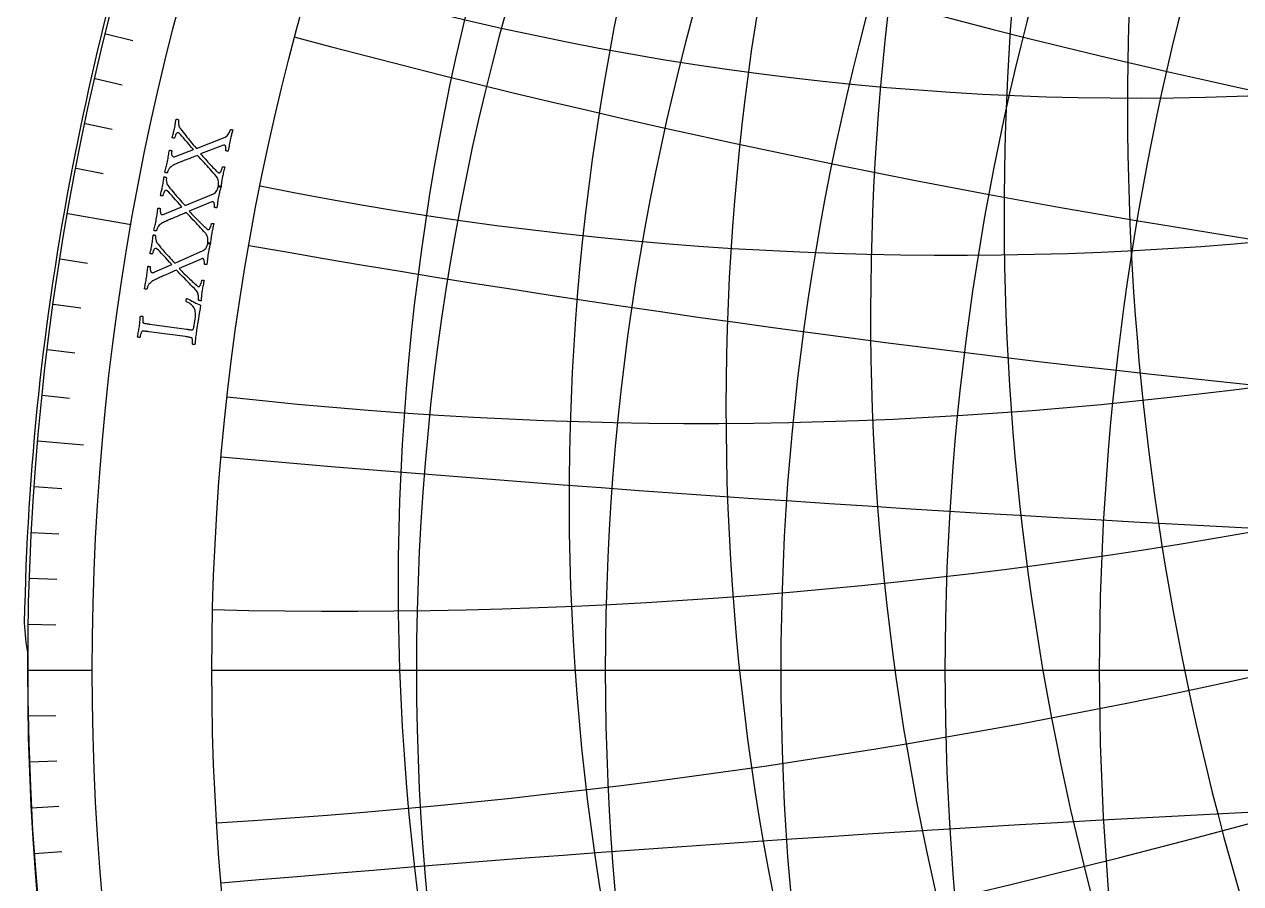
# Model space of a CAD drawing. Header units: millimetres. Extents: x -93 to 93, y -93 to 104.
# Drawn here: x -92.62 to -49.83, y -7.51 to 22.71 of the extents above; entities that cross this region are included whole.
import ezdxf

# ---------------------------------------------------------------- set-up
doc = ezdxf.new("R2010")
doc.units = ezdxf.units.MM
for name, color, linetype in [('CUT_OUTER', 1, 'Continuous'), ('ENGRAVE', 7, 'Continuous'), ('ENGRAVE_FINE', 8, 'Continuous'), ('TEXT', 5, 'Continuous')]:
    doc.layers.add(name, color=color, linetype=linetype)

msp = doc.modelspace()

# ---------------------------------------------------------------- linework, layer by layer
at = {"layer": 'CUT_OUTER'}
for centre, radius, start, end in [((12.4589, -2.3635), 105.3169, 160.816806, 169.042724), ((0.3737, -0.0457), 93.0114, 169.029451, 178.945339), ((-85.9613, 1.8405), 6.6629, 181.49843, 191.15543), ((-0.0002, -0.0002), 92.4998, 179.658282, 0.243527)]:
    msp.add_arc(centre, radius, start, end, dxfattribs=at)
at = {"layer": 'ENGRAVE'}
for points in [[(-91.0947, 16.0625), (-88.8629, 15.6689)], [(-92.148, 8.0619), (-90.5354, 7.9208)], [(-92.5, 0), (-90.2338, 0)], [(-86.025, 0), (86.025, 0)], [(-86.025, 0), (86.025, 0)]]:
    msp.add_lwpolyline(points, dxfattribs=at)
for radius in [92.5, 90.2338, 86.025, 86.025]:
    msp.add_circle((0, 0), radius, dxfattribs=at)
for centre, radius, start, end in [((15.1685, 0), 87.3521, 100, 260), ((31.3105, 0), 91.5459, 110, 250), ((0, 251.5203), 236.3517, 250, 290), ((0, 495.3982), 487.872, 260, 280)]:
    msp.add_arc(centre, radius, start, end, dxfattribs=at)
at = {"layer": 'ENGRAVE_FINE'}
for points in [[(-89.7524, 22.3778), (-88.81, 22.1428)], [(-90.1292, 20.808), (-89.1829, 20.5895)], [(-90.4787, 19.2318), (-89.5286, 19.0299)], [(-90.8005, 17.6498), (-89.8471, 17.4645)], [(-91.3612, 14.4702), (-90.4019, 14.3183)], [(-91.5998, 12.8735), (-90.638, 12.7383)], [(-91.8105, 11.2729), (-90.8465, 11.1545)], [(-91.9933, 9.6689), (-91.0273, 9.5674)], [(-92.2747, 6.4525), (-91.3058, 6.3847)], [(-92.3732, 4.8411), (-91.4033, 4.7902)], [(-92.4437, 3.2282), (-91.473, 3.1943)], [(-92.4859, 1.6143), (-91.5148, 1.5974)], [(-92.4859, -1.6143), (-91.5148, -1.5974)], [(-92.4437, -3.2282), (-91.473, -3.1943)], [(-92.3732, -4.8411), (-91.4033, -4.7902)], [(-92.2747, -6.4525), (-91.3058, -6.3847)]]:
    msp.add_lwpolyline(points, dxfattribs=at)
for centre, radius, start, end in [((7.5262, 0), 86.3536, 95, 265), ((23.0503, 0), 89.0596, 105, 255), ((40.1141, 0), 94.9181, 115, 245), ((6.8976, 3.0111), 86.3536, 118.583333, 288.583334), ((13.9016, 6.0687), 87.3521, 123.583333, 283.583333), ((21.1251, 9.222), 89.0596, 128.583333, 278.583333), ((28.6955, 12.5268), 91.5459, 133.583333, 273.583333), ((36.7638, 16.049), 94.9181, 138.583333, 268.583333), ((45.5184, 19.8707), 99.3331, 143.583333, 263.583333), ((-53.5435, 122.6535), 102.5206, 253.583333, 333.583333), ((-60.0044, 137.4536), 122.8564, 258.583333, 328.583333), ((-68.8342, 157.6802), 148.9997, 263.583333, 323.583333), ((-81.4378, 186.5516), 184.4812, 268.583333, 318.583333), ((-100.6288, 230.5131), 236.3517, 273.583333, 313.583333), ((-132.9774, 304.6148), 321.0497, 278.583333, 308.583333), ((-198.2001, 454.0221), 487.872, 283.583333, 303.583333), ((-394.8919, 904.5889), 983.2702, 288.5833333, 298.5833333), ((0, 203.5525), 184.4812, 245, 295), ((394.8919, -904.5889), 983.2702, 108.5833333, 118.5833333), ((0, 332.3751), 321.0497, 255, 285), ((198.2001, -454.0221), 487.872, 103.583333, 123.583333), ((132.9774, -304.6148), 321.0497, 98.583333, 128.583333), ((0, 987.0262), 983.2702, 265, 275), ((100.6288, -230.5131), 236.3517, 93.583333, 133.583333), ((81.4378, -186.5516), 184.4812, 88.583333, 138.583333), ((0, -987.0262), 983.2702, 85, 95)]:
    msp.add_arc(centre, radius, start, end, dxfattribs=at)
at = {"layer": 'TEXT'}
for points in [[(-87.5876, 17.8912), (-87.5766, 17.9462), (-87.5667, 17.999), (-87.5578, 18.0496), (-87.5499, 18.098), (-87.5424, 18.145), (-87.5349, 18.1916), (-87.5272, 18.2378), (-87.5193, 18.2835), (-87.5111, 18.2846), (-87.4999, 18.2843), (-87.4859, 18.2826), (-87.4689, 18.2795), (-87.453, 18.2753), (-87.442, 18.2706), (-87.4359, 18.2653), (-87.4347, 18.2593), (-87.4368, 18.247), (-87.4385, 18.2317), (-87.4398, 18.2135), (-87.4407, 18.1923), (-87.4406, 18.17), (-87.4387, 18.1481), (-87.4352, 18.1266), (-87.4299, 18.1056), (-87.4221, 18.087), (-87.4108, 18.0725), (-87.396, 18.0621), (-87.3778, 18.0559), (-87.3591, 18.0545), (-87.3368, 18.0572), (-87.3108, 18.064), (-87.2811, 18.0748), (-86.6743, 18.3133), (-86.7491, 18.3993), (-86.8216, 18.4833), (-86.8916, 18.5654), (-86.9591, 18.6454), (-87.022, 18.7193), (-87.0778, 18.7828), (-87.1266, 18.836), (-87.1685, 18.8787), (-87.1752, 18.8845), (-87.1822, 18.8894), (-87.1894, 18.8933), (-87.1967, 18.8962), (-87.2035, 18.8984), (-87.2087, 18.9), (-87.2125, 18.9012), (-87.2148, 18.9018), (-87.2264, 18.9018), (-87.2398, 18.8974), (-87.2549, 18.8885), (-87.2718, 18.8751), (-87.2891, 18.8534), (-87.3054, 18.8197), (-87.3207, 18.774), (-87.3349, 18.7162), (-87.3393, 18.7128), (-87.3476, 18.7112), (-87.3596, 18.7114), (-87.3755, 18.7135), (-87.3919, 18.7167), (-87.4057, 18.7204), (-87.4167, 18.7245), (-87.4251, 18.729), (-87.4127, 18.7723), (-87.401, 18.813), (-87.3901, 18.8513), (-87.3798, 18.887), (-87.3701, 18.9225), (-87.3605, 18.9598), (-87.3511, 18.999), (-87.3418, 19.04), (-87.3298, 19.0969), (-87.3195, 19.1492), (-87.311, 19.1971), (-87.3043, 19.2404), (-87.2986, 19.2797), (-87.2934, 19.3155), (-87.2884, 19.3476), (-87.2839, 19.3762), (-87.276, 19.3774), (-87.266, 19.3775), (-87.2538, 19.3765), (-87.2394, 19.3744), (-87.2251, 19.3709), (-87.2132, 19.3658), (-87.2037, 19.3589), (-87.1966, 19.3503), (-87.198, 19.3417), (-87.1994, 19.3285), (-87.2009, 19.3106), (-87.2024, 19.288), (-87.2028, 19.2622), (-87.2013, 19.2348), (-87.1977, 19.2057), (-87.192, 19.175), (-87.1835, 19.1437), (-87.1715, 19.1131), (-87.1559, 19.0832), (-87.1368, 19.0539), (-87.0823, 18.9838), (-87.0316, 18.9184), (-86.9847, 18.8579), (-86.9414, 18.802), (-86.8999, 18.7488), (-86.8577, 18.6961), (-86.8151, 18.6439), (-86.7719, 18.5923), (-86.7263, 18.5387), (-86.6764, 18.4807), (-86.6222, 18.4181), (-86.5638, 18.3511), (-85.5549, 18.7495), (-85.5197, 18.7671), (-85.4879, 18.7915), (-85.4594, 18.8225), (-85.4343, 18.8602), (-85.4127, 18.9007), (-85.3949, 18.9401), (-85.381, 18.9783), (-85.371, 19.0153), (-85.3627, 19.0176), (-85.352, 19.0179), (-85.3389, 19.0163), (-85.3234, 19.0127), (-85.3085, 19.0085), (-85.2971, 19.0048), (-85.2892, 19.0018), (-85.2847, 18.9993), (-85.2971, 18.9574), (-85.3087, 18.9185), (-85.3193, 18.8827), (-85.3291, 18.8498), (-85.3385, 18.8166), (-85.3481, 18.7798), (-85.3579, 18.7396), (-85.3678, 18.6957), (-85.3807, 18.6353), (-85.3921, 18.5788), (-85.4021, 18.5261), (-85.4105, 18.4773), (-85.4186, 18.4284), (-85.4273, 18.3754), (-85.4366, 18.3185), (-85.4466, 18.2574), (-85.4554, 18.2537), (-85.4669, 18.2522), (-85.4812, 18.2529), (-85.4982, 18.2557), (-85.5141, 18.2599), (-85.5251, 18.2647), (-85.5312, 18.2699), (-85.5324, 18.2758), (-85.5307, 18.2865), (-85.5295, 18.3002), (-85.5289, 18.3171), (-85.5288, 18.3371), (-85.5298, 18.3585), (-85.5321, 18.3797), (-85.536, 18.4005), (-85.5413, 18.4211), (-85.5482, 18.4393), (-85.5572, 18.4532), (-85.568, 18.4627), (-85.5808, 18.4679), (-85.5843, 18.4683), (-85.5884, 18.4683), (-85.5932, 18.4678), (-85.5987, 18.4669), (-85.6043, 18.4656), (-85.6093, 18.464), (-85.6138, 18.4621), (-85.6178, 18.4599), (-86.4198, 18.1534), (-86.3813, 18.1093), (-86.3406, 18.0634), (-86.2977, 18.0156), (-86.2525, 17.966), (-86.2065, 17.9158), (-86.1608, 17.8664), (-86.1156, 17.8178), (-86.0708, 17.7699), (-86.0275, 17.724), (-85.9867, 17.6815), (-85.9484, 17.6423), (-85.9125, 17.6064), (-85.8806, 17.575), (-85.8539, 17.549), (-85.8325, 17.5285), (-85.8164, 17.5135), (-85.8133, 17.5111), (-85.8095, 17.5081), (-85.805, 17.5046), (-85.7999, 17.5006), (-85.7941, 17.4966), (-85.7878, 17.4933), (-85.7809, 17.4907), (-85.7735, 17.4888), (-85.7593, 17.4893), (-85.7444, 17.4964), (-85.7287, 17.5101), (-85.7122, 17.5304), (-85.6959, 17.5588), (-85.6806, 17.597), (-85.6662, 17.645), (-85.6528, 17.7026), (-85.6445, 17.7052), (-85.6337, 17.7062), (-85.6204, 17.7058), (-85.6046, 17.7038), (-85.5894, 17.701), (-85.5778, 17.6979), (-85.5699, 17.6945), (-85.5657, 17.691), (-85.5772, 17.6503), (-85.5885, 17.6091), (-85.5998, 17.5675), (-85.6109, 17.5255), (-85.6216, 17.4834), (-85.6316, 17.4416), (-85.641, 17.4), (-85.6497, 17.3587), (-85.6607, 17.3028), (-85.6702, 17.251), (-85.6783, 17.2032), (-85.685, 17.1595), (-85.6909, 17.1174), (-85.6968, 17.0746), (-85.7026, 17.0309), (-85.7083, 16.9864), (-85.7175, 16.9858), (-85.7286, 16.9869), (-85.7415, 16.9897), (-85.7562, 16.9943), (-85.7703, 16.9994), (-85.7812, 17.0036), (-85.7888, 17.007), (-85.7931, 17.0096), (-85.792, 17.019), (-85.7909, 17.0349), (-85.7899, 17.0575), (-85.789, 17.0866), (-85.7892, 17.1198), (-85.7914, 17.1546), (-85.7957, 17.191), (-85.8021, 17.229), (-85.8113, 17.2661), (-85.8242, 17.2998), (-85.8407, 17.3301), (-85.861, 17.357), (-85.922, 17.4269), (-85.9804, 17.4935), (-86.0362, 17.5569), (-86.0894, 17.6171), (-86.1415, 17.6756), (-86.1938, 17.734), (-86.2462, 17.7924), (-86.2989, 17.8506), (-86.3527, 17.9101), (-86.4084, 17.9724), (-86.4662, 18.0373), (-86.526, 18.1049), (-86.559, 18.0929), (-86.5958, 18.0789), (-86.6364, 18.0631), (-86.6808, 18.0455), (-86.7276, 18.0269), (-86.7754, 18.008), (-86.8243, 17.9889), (-86.8742, 17.9696), (-86.9237, 17.9504), (-86.9716, 17.9316), (-87.0177, 17.9133), (-87.0622, 17.8953), (-87.1039, 17.8784), (-87.1416, 17.8631), (-87.1754, 17.8494), (-87.2052, 17.8374), (-87.2296, 17.8275), (-87.2471, 17.8204), (-87.2575, 17.8162), (-87.261, 17.8148), (-87.3038, 17.7979), (-87.3423, 17.7807), (-87.3764, 17.7633), (-87.4062, 17.7455), (-87.4335, 17.7264), (-87.46, 17.705), (-87.4858, 17.6811), (-87.5109, 17.6548), (-87.5265, 17.6362), (-87.5407, 17.6158), (-87.5534, 17.5938), (-87.5647, 17.57), (-87.5743, 17.5466), (-87.5819, 17.526), (-87.5876, 17.508), (-87.5914, 17.4926), (-87.5948, 17.4876), (-87.6025, 17.4851), (-87.6144, 17.485), (-87.6307, 17.4875), (-87.6475, 17.4916), (-87.6608, 17.4967), (-87.6708, 17.5028), (-87.6774, 17.5098), (-87.6649, 17.5636), (-87.6531, 17.6133), (-87.6418, 17.6588), (-87.6312, 17.7002), (-87.6207, 17.7417), (-87.6099, 17.7873), (-87.5989, 17.8371), (-87.5876, 17.8912)], [(-87.9794, 15.8526), (-87.9697, 15.9079), (-87.961, 15.9609), (-87.9533, 16.0117), (-87.9465, 16.0602), (-87.9402, 16.1074), (-87.9337, 16.1542), (-87.927, 16.2005), (-87.9203, 16.2464), (-87.912, 16.2477), (-87.9009, 16.2477), (-87.8868, 16.2463), (-87.8698, 16.2436), (-87.8538, 16.2398), (-87.8427, 16.2353), (-87.8364, 16.2301), (-87.8351, 16.2242), (-87.8369, 16.2118), (-87.8383, 16.1965), (-87.8391, 16.1783), (-87.8396, 16.1571), (-87.8389, 16.1347), (-87.8365, 16.1129), (-87.8325, 16.0915), (-87.8267, 16.0707), (-87.8185, 16.0522), (-87.8068, 16.0379), (-87.7919, 16.0279), (-87.7735, 16.0222), (-87.7548, 16.0212), (-87.7325, 16.0244), (-87.7067, 16.0318), (-87.6773, 16.0433), (-87.0761, 16.2958), (-87.153, 16.38), (-87.2273, 16.4624), (-87.2992, 16.5428), (-87.3686, 16.6212), (-87.4332, 16.6936), (-87.4905, 16.7558), (-87.5405, 16.8078), (-87.5833, 16.8496), (-87.5902, 16.8553), (-87.5973, 16.86), (-87.6045, 16.8637), (-87.612, 16.8664), (-87.6188, 16.8685), (-87.6241, 16.87), (-87.6279, 16.871), (-87.6302, 16.8716), (-87.6418, 16.8714), (-87.655, 16.8666), (-87.67, 16.8574), (-87.6866, 16.8436), (-87.7034, 16.8215), (-87.7189, 16.7874), (-87.7331, 16.7413), (-87.7459, 16.6833), (-87.7503, 16.6798), (-87.7585, 16.678), (-87.7706, 16.6779), (-87.7865, 16.6796), (-87.803, 16.6825), (-87.8168, 16.6858), (-87.8279, 16.6896), (-87.8364, 16.694), (-87.825, 16.7375), (-87.8143, 16.7785), (-87.8042, 16.817), (-87.7948, 16.853), (-87.7859, 16.8887), (-87.7772, 16.9262), (-87.7687, 16.9656), (-87.7604, 17.0069), (-87.7497, 17.064), (-87.7406, 17.1166), (-87.7333, 17.1646), (-87.7275, 17.2081), (-87.7228, 17.2475), (-87.7183, 17.2833), (-87.7142, 17.3156), (-87.7103, 17.3442), (-87.7024, 17.3456), (-87.6924, 17.346), (-87.6801, 17.3453), (-87.6657, 17.3435), (-87.6514, 17.3404), (-87.6394, 17.3355), (-87.6297, 17.3288), (-87.6224, 17.3204), (-87.6236, 17.3118), (-87.6247, 17.2985), (-87.6258, 17.2806), (-87.6267, 17.258), (-87.6266, 17.2322), (-87.6244, 17.2049), (-87.6201, 17.1759), (-87.6137, 17.1452), (-87.6045, 17.1142), (-87.5918, 17.0839), (-87.5755, 17.0543), (-87.5557, 17.0255), (-87.4996, 16.9566), (-87.4474, 16.8925), (-87.3991, 16.833), (-87.3546, 16.7782), (-87.3118, 16.7259), (-87.2684, 16.6742), (-87.2246, 16.6231), (-87.1802, 16.5725), (-87.1333, 16.52), (-87.0821, 16.4631), (-87.0265, 16.4018), (-86.9666, 16.3362), (-85.9672, 16.7579), (-85.9324, 16.7763), (-85.9012, 16.8014), (-85.8734, 16.8331), (-85.8492, 16.8714), (-85.8285, 16.9124), (-85.8117, 16.9521), (-85.7987, 16.9906), (-85.7895, 17.0279), (-85.7812, 17.0303), (-85.7705, 17.0309), (-85.7574, 17.0296), (-85.7419, 17.0264), (-85.7269, 17.0225), (-85.7154, 17.0192), (-85.7074, 17.0163), (-85.7029, 17.0139), (-85.7143, 16.9717), (-85.7249, 16.9326), (-85.7348, 16.8965), (-85.7438, 16.8634), (-85.7524, 16.83), (-85.7612, 16.793), (-85.77, 16.7525), (-85.7789, 16.7085), (-85.7904, 16.6478), (-85.8005, 16.591), (-85.8092, 16.5381), (-85.8165, 16.4891), (-85.8235, 16.44), (-85.8309, 16.3869), (-85.8389, 16.3297), (-85.8475, 16.2685), (-85.8562, 16.2646), (-85.8677, 16.2628), (-85.882, 16.2631), (-85.899, 16.2656), (-85.9151, 16.2694), (-85.9262, 16.2739), (-85.9324, 16.279), (-85.9337, 16.2848), (-85.9322, 16.2955), (-85.9314, 16.3093), (-85.9312, 16.3262), (-85.9316, 16.3462), (-85.933, 16.3676), (-85.9358, 16.3887), (-85.9402, 16.4094), (-85.9459, 16.4299), (-85.9533, 16.4479), (-85.9626, 16.4616), (-85.9737, 16.4709), (-85.9866, 16.4757), (-85.99, 16.4761), (-85.9941, 16.476), (-85.9989, 16.4754), (-86.0044, 16.4744), (-86.0099, 16.473), (-86.015, 16.4712), (-86.0194, 16.4692), (-86.0234, 16.4669), (-86.818, 16.1419), (-86.7785, 16.0987), (-86.7368, 16.0537), (-86.6928, 16.0069), (-86.6465, 15.9584), (-86.5992, 15.9093), (-86.5525, 15.861), (-86.5061, 15.8134), (-86.4602, 15.7665), (-86.4159, 15.7217), (-86.3741, 15.6801), (-86.3348, 15.6418), (-86.2982, 15.6068), (-86.2655, 15.5761), (-86.2383, 15.5508), (-86.2164, 15.5308), (-86.1999, 15.5161), (-86.1968, 15.5138), (-86.1929, 15.5109), (-86.1884, 15.5075), (-86.1831, 15.5036), (-86.1772, 15.4998), (-86.1708, 15.4966), (-86.1639, 15.4942), (-86.1564, 15.4925), (-86.1423, 15.4933), (-86.1275, 15.5007), (-86.1121, 15.5148), (-86.0962, 15.5354), (-86.0805, 15.5643), (-86.0661, 15.6028), (-86.0528, 15.6511), (-86.0408, 15.709), (-86.0325, 15.7118), (-86.0217, 15.7131), (-86.0084, 15.7129), (-85.9926, 15.7113), (-85.9773, 15.7088), (-85.9657, 15.706), (-85.9577, 15.7029), (-85.9534, 15.6994), (-85.9639, 15.6584), (-85.9743, 15.617), (-85.9846, 15.5752), (-85.9947, 15.533), (-86.0045, 15.4906), (-86.0135, 15.4486), (-86.0219, 15.4068), (-86.0296, 15.3653), (-86.0393, 15.3091), (-86.0477, 15.2571), (-86.0547, 15.2091), (-86.0603, 15.1653), (-86.0653, 15.1231), (-86.0701, 15.0801), (-86.0749, 15.0363), (-86.0796, 14.9917), (-86.0888, 14.9909), (-86.0999, 14.9917), (-86.1129, 14.9943), (-86.1277, 14.9985), (-86.1419, 15.0033), (-86.1528, 15.0072), (-86.1605, 15.0105), (-86.165, 15.0129), (-86.164, 15.0223), (-86.1633, 15.0383), (-86.1629, 15.0609), (-86.1626, 15.09), (-86.1636, 15.1232), (-86.1666, 15.1579), (-86.1718, 15.1942), (-86.179, 15.2321), (-86.1891, 15.269), (-86.2027, 15.3024), (-86.22, 15.3323), (-86.2409, 15.3587), (-86.3034, 15.4271), (-86.3634, 15.4924), (-86.4206, 15.5545), (-86.4753, 15.6134), (-86.5287, 15.6707), (-86.5823, 15.7279), (-86.6361, 15.785), (-86.6901, 15.842), (-86.7452, 15.9002), (-86.8024, 15.9611), (-86.8617, 16.0247), (-86.9231, 16.091), (-86.9558, 16.0781), (-86.9923, 16.0633), (-87.0325, 16.0466), (-87.0765, 16.028), (-87.1228, 16.0082), (-87.1702, 15.9882), (-87.2186, 15.968), (-87.268, 15.9476), (-87.3171, 15.9272), (-87.3645, 15.9073), (-87.4102, 15.8879), (-87.4543, 15.869), (-87.4955, 15.8511), (-87.5329, 15.8349), (-87.5663, 15.8205), (-87.5959, 15.8077), (-87.6201, 15.7972), (-87.6373, 15.7898), (-87.6477, 15.7853), (-87.6511, 15.7838), (-87.6936, 15.7659), (-87.7316, 15.7479), (-87.7653, 15.7296), (-87.7947, 15.7112), (-87.8215, 15.6915), (-87.8475, 15.6694), (-87.8727, 15.6449), (-87.8972, 15.6181), (-87.9124, 15.5991), (-87.9261, 15.5784), (-87.9383, 15.5561), (-87.9491, 15.532), (-87.9581, 15.5085), (-87.9652, 15.4876), (-87.9705, 15.4695), (-87.9739, 15.454), (-87.9772, 15.449), (-87.9848, 15.4463), (-87.9968, 15.4459), (-88.0132, 15.448), (-88.03, 15.4518), (-88.0435, 15.4565), (-88.0536, 15.4624), (-88.0603, 15.4692), (-88.0491, 15.5233), (-88.0384, 15.5733), (-88.0282, 15.6191), (-88.0185, 15.6607), (-88.009, 15.7023), (-87.9993, 15.7482), (-87.9894, 15.7983), (-87.9794, 15.8526)], [(-88.3238, 13.8055), (-88.3154, 13.861), (-88.3079, 13.9142), (-88.3013, 13.9651), (-88.2957, 14.0138), (-88.2905, 14.0611), (-88.2851, 14.108), (-88.2795, 14.1545), (-88.2738, 14.2006), (-88.2656, 14.2021), (-88.2545, 14.2023), (-88.2404, 14.2012), (-88.2233, 14.1989), (-88.2072, 14.1955), (-88.1959, 14.1913), (-88.1896, 14.1862), (-88.1882, 14.1803), (-88.1897, 14.1679), (-88.1907, 14.1525), (-88.1911, 14.1343), (-88.191, 14.1131), (-88.1898, 14.0908), (-88.187, 14.069), (-88.1824, 14.0478), (-88.1762, 14.027), (-88.1675, 14.0088), (-88.1556, 13.9948), (-88.1403, 13.9851), (-88.1219, 13.9798), (-88.1031, 13.9792), (-88.0809, 13.9829), (-88.0553, 13.9909), (-88.0261, 14.0032), (-87.431, 14.2695), (-87.5098, 14.352), (-87.5861, 14.4326), (-87.6598, 14.5113), (-87.731, 14.5881), (-87.7972, 14.6589), (-87.8559, 14.7198), (-87.9072, 14.7706), (-87.951, 14.8114), (-87.958, 14.8169), (-87.9651, 14.8214), (-87.9725, 14.825), (-87.98, 14.8276), (-87.9868, 14.8294), (-87.9922, 14.8308), (-87.996, 14.8318), (-87.9983, 14.8323), (-88.0099, 14.8318), (-88.023, 14.8268), (-88.0378, 14.8172), (-88.054, 14.803), (-88.0703, 14.7805), (-88.085, 14.7461), (-88.0981, 14.6997), (-88.1096, 14.6413), (-88.1139, 14.6377), (-88.1221, 14.6358), (-88.1341, 14.6354), (-88.1501, 14.6368), (-88.1667, 14.6392), (-88.1806, 14.6422), (-88.1918, 14.6458), (-88.2003, 14.65), (-88.19, 14.6937), (-88.1802, 14.735), (-88.171, 14.7737), (-88.1625, 14.8099), (-88.1544, 14.8458), (-88.1465, 14.8835), (-88.1389, 14.9231), (-88.1316, 14.9645), (-88.1222, 15.0219), (-88.1144, 15.0746), (-88.1082, 15.1228), (-88.1034, 15.1664), (-88.0996, 15.206), (-88.096, 15.2419), (-88.0926, 15.2742), (-88.0894, 15.303), (-88.0815, 15.3045), (-88.0715, 15.3051), (-88.0593, 15.3047), (-88.0448, 15.3033), (-88.0304, 15.3005), (-88.0183, 15.2958), (-88.0084, 15.2894), (-88.0009, 15.2811), (-88.0019, 15.2725), (-88.0027, 15.2593), (-88.0034, 15.2413), (-88.0038, 15.2187), (-88.0031, 15.1929), (-88.0003, 15.1656), (-87.9953, 15.1367), (-87.9882, 15.1063), (-87.9783, 15.0754), (-87.9649, 15.0454), (-87.9479, 15.0162), (-87.9274, 14.9878), (-87.8698, 14.9204), (-87.8161, 14.8575), (-87.7664, 14.7991), (-87.7206, 14.7453), (-87.6766, 14.6941), (-87.6321, 14.6434), (-87.587, 14.5933), (-87.5415, 14.5437), (-87.4934, 14.4923), (-87.4409, 14.4366), (-87.3839, 14.3767), (-87.3224, 14.3125), (-86.3331, 14.7572), (-86.2988, 14.7765), (-86.2682, 14.8023), (-86.2412, 14.8346), (-86.2178, 14.8734), (-86.1981, 14.9149), (-86.1822, 14.955), (-86.1701, 14.9938), (-86.1618, 15.0313), (-86.1536, 15.0339), (-86.1429, 15.0347), (-86.1297, 15.0337), (-86.1141, 15.0309), (-86.099, 15.0274), (-86.0875, 15.0243), (-86.0794, 15.0216), (-86.0748, 15.0193), (-86.0853, 14.9769), (-86.095, 14.9375), (-86.104, 14.9012), (-86.1122, 14.8679), (-86.1201, 14.8343), (-86.128, 14.7972), (-86.1359, 14.7565), (-86.1437, 14.7122), (-86.1538, 14.6513), (-86.1626, 14.5943), (-86.1701, 14.5412), (-86.1763, 14.492), (-86.1821, 14.4428), (-86.1883, 14.3895), (-86.195, 14.3322), (-86.2021, 14.2707), (-86.2107, 14.2666), (-86.2221, 14.2646), (-86.2364, 14.2646), (-86.2536, 14.2666), (-86.2697, 14.2701), (-86.2809, 14.2743), (-86.2872, 14.2793), (-86.2886, 14.2851), (-86.2874, 14.2958), (-86.2869, 14.3096), (-86.2871, 14.3266), (-86.288, 14.3465), (-86.2899, 14.3679), (-86.2932, 14.3889), (-86.298, 14.4095), (-86.3042, 14.4298), (-86.3121, 14.4477), (-86.3216, 14.4612), (-86.3329, 14.4702), (-86.346, 14.4747), (-86.3494, 14.475), (-86.3535, 14.4748), (-86.3583, 14.4741), (-86.3637, 14.4729), (-86.3693, 14.4714), (-86.3742, 14.4696), (-86.3787, 14.4674), (-86.3825, 14.465), (-87.1694, 14.1216), (-87.1289, 14.0794), (-87.0862, 14.0354), (-87.0411, 13.9896), (-86.9936, 13.9422), (-86.9453, 13.8942), (-86.8974, 13.847), (-86.85, 13.8005), (-86.803, 13.7547), (-86.7576, 13.7109), (-86.7149, 13.6703), (-86.6748, 13.6329), (-86.6373, 13.5988), (-86.6039, 13.5689), (-86.5761, 13.5442), (-86.5538, 13.5247), (-86.537, 13.5104), (-86.5338, 13.5081), (-86.5298, 13.5054), (-86.5252, 13.5021), (-86.5198, 13.4983), (-86.5139, 13.4946), (-86.5074, 13.4916), (-86.5004, 13.4893), (-86.4929, 13.4878), (-86.4788, 13.4889), (-86.4642, 13.4967), (-86.4492, 13.5111), (-86.4337, 13.5321), (-86.4187, 13.5613), (-86.4052, 13.6002), (-86.393, 13.6487), (-86.3823, 13.707), (-86.3741, 13.7099), (-86.3634, 13.7115), (-86.3501, 13.7116), (-86.3342, 13.7104), (-86.3189, 13.7082), (-86.3072, 13.7057), (-86.2991, 13.7027), (-86.2947, 13.6994), (-86.3043, 13.6582), (-86.3138, 13.6165), (-86.3231, 13.5745), (-86.3322, 13.532), (-86.341, 13.4895), (-86.349, 13.4472), (-86.3565, 13.4052), (-86.3632, 13.3636), (-86.3716, 13.3072), (-86.3788, 13.255), (-86.3846, 13.2069), (-86.3893, 13.1629), (-86.3932, 13.1206), (-86.3971, 13.0775), (-86.4008, 13.0336), (-86.4045, 12.9889), (-86.4137, 12.9879), (-86.4248, 12.9884), (-86.4378, 12.9907), (-86.4528, 12.9946), (-86.4671, 12.999), (-86.4781, 13.0028), (-86.4858, 13.0058), (-86.4903, 13.0081), (-86.4896, 13.0176), (-86.4893, 13.0336), (-86.4893, 13.0561), (-86.4898, 13.0852), (-86.4915, 13.1184), (-86.4954, 13.1531), (-86.5013, 13.1892), (-86.5094, 13.2269), (-86.5204, 13.2636), (-86.5348, 13.2967), (-86.5528, 13.3261), (-86.5742, 13.352), (-86.6384, 13.419), (-86.6998, 13.4829), (-86.7585, 13.5436), (-86.8145, 13.6013), (-86.8692, 13.6573), (-86.9242, 13.7132), (-86.9793, 13.769), (-87.0346, 13.8248), (-87.091, 13.8817), (-87.1496, 13.9413), (-87.2104, 14.0035), (-87.2732, 14.0683), (-87.3057, 14.0547), (-87.3418, 14.0391), (-87.3816, 14.0214), (-87.4251, 14.0018), (-87.471, 13.9809), (-87.5179, 13.9599), (-87.5658, 13.9385), (-87.6148, 13.9169), (-87.6634, 13.8954), (-87.7103, 13.8745), (-87.7556, 13.854), (-87.7992, 13.834), (-87.84, 13.8152), (-87.877, 13.7982), (-87.9101, 13.7829), (-87.9393, 13.7695), (-87.9633, 13.7585), (-87.9803, 13.7506), (-87.9906, 13.7459), (-87.994, 13.7443), (-88.036, 13.7255), (-88.0736, 13.7065), (-88.1069, 13.6875), (-88.1358, 13.6684), (-88.1622, 13.6481), (-88.1877, 13.6254), (-88.2123, 13.6003), (-88.2362, 13.573), (-88.2509, 13.5536), (-88.2641, 13.5326), (-88.2758, 13.51), (-88.286, 13.4857), (-88.2945, 13.4619), (-88.3011, 13.4409), (-88.306, 13.4227), (-88.309, 13.4071), (-88.3122, 13.402), (-88.3198, 13.3991), (-88.3317, 13.3985), (-88.3481, 13.4002), (-88.365, 13.4036), (-88.3786, 13.408), (-88.3889, 13.4136), (-88.3958, 13.4203), (-88.3858, 13.4747), (-88.3763, 13.5248), (-88.3671, 13.5709), (-88.3584, 13.6127), (-88.3499, 13.6546), (-88.3413, 13.7007), (-88.3326, 13.751), (-88.3238, 13.8055)], [(-86.9155, 11.9914), (-86.912, 11.9909), (-86.9077, 11.9903), (-86.9027, 11.9896), (-86.8969, 11.9888), (-86.8818, 11.9867), (-86.8647, 11.9844), (-86.8454, 11.9817), (-86.8239, 11.9787), (-86.8019, 11.9759), (-86.7808, 11.9736), (-86.7605, 11.9718), (-86.7413, 11.9705), (-86.7243, 11.9701), (-86.7111, 11.971), (-86.7017, 11.9733), (-86.6961, 11.9768), (-86.684, 11.9918), (-86.6739, 12.0088), (-86.6656, 12.0278), (-86.6592, 12.0488), (-86.6536, 12.0741), (-86.6477, 12.1058), (-86.6415, 12.144), (-86.6349, 12.1886), (-86.6109, 12.3583), (-86.6058, 12.4027), (-86.603, 12.4496), (-86.6023, 12.499), (-86.6038, 12.5509), (-86.6082, 12.6016), (-86.6162, 12.6476), (-86.6279, 12.6888), (-86.6433, 12.7252), (-86.6613, 12.7557), (-86.6834, 12.7859), (-86.7095, 12.8157), (-86.7396, 12.8451), (-86.7749, 12.8741), (-86.8166, 12.9027), (-86.8646, 12.9309), (-86.9191, 12.9587), (-86.9265, 12.9649), (-86.931, 12.9747), (-86.9325, 12.988), (-86.9312, 13.0048), (-86.9262, 13.0302), (-86.9196, 13.0505), (-86.9113, 13.0659), (-86.9015, 13.0763), (-86.8419, 13.0447), (-86.7805, 13.0119), (-86.7172, 12.9778), (-86.6522, 12.9426), (-86.5885, 12.9093), (-86.5291, 12.8812), (-86.4741, 12.8584), (-86.4235, 12.8407), (-86.4418, 12.7194), (-86.4607, 12.5985), (-86.4802, 12.4781), (-86.5001, 12.3582), (-86.5205, 12.2345), (-86.541, 12.1031), (-86.5615, 11.9637), (-86.5821, 11.8166), (-86.5888, 11.7654), (-86.5945, 11.7169), (-86.5992, 11.6711), (-86.6029, 11.6278), (-86.6065, 11.5855), (-86.6108, 11.5425), (-86.6157, 11.4988), (-86.6213, 11.4544), (-86.6294, 11.4501), (-86.6395, 11.4478), (-86.6518, 11.4476), (-86.6662, 11.4494), (-86.6804, 11.4525), (-86.6921, 11.4563), (-86.7014, 11.4608), (-86.7083, 11.4659), (-86.7071, 11.4772), (-86.7059, 11.4923), (-86.7049, 11.5114), (-86.7039, 11.5345), (-86.7035, 11.5593), (-86.7041, 11.5836), (-86.7057, 11.6075), (-86.7084, 11.631), (-86.7122, 11.6516), (-86.717, 11.6671), (-86.7229, 11.6774), (-86.7299, 11.6826), (-86.7492, 11.6908), (-86.7713, 11.698), (-86.7964, 11.7042), (-86.8243, 11.7095), (-86.8543, 11.7142), (-86.8855, 11.7189), (-86.9178, 11.7236), (-86.9514, 11.7282), (-88.2462, 11.9028), (-88.2798, 11.9073), (-88.3126, 11.9114), (-88.3444, 11.9152), (-88.3752, 11.9186), (-88.4042, 11.921), (-88.4305, 11.9217), (-88.4541, 11.9206), (-88.4749, 11.9176), (-88.4842, 11.9146), (-88.4931, 11.9061), (-88.5015, 11.892), (-88.5095, 11.8726), (-88.5169, 11.85), (-88.5239, 11.8267), (-88.5303, 11.8028), (-88.5363, 11.7783), (-88.5414, 11.7553), (-88.5454, 11.7361), (-88.5483, 11.7209), (-88.5501, 11.7095), (-88.5581, 11.7062), (-88.5682, 11.7043), (-88.5805, 11.7036), (-88.5951, 11.7042), (-88.6094, 11.7062), (-88.6212, 11.7097), (-88.6304, 11.7146), (-88.6371, 11.721), (-88.6292, 11.7679), (-88.6211, 11.8144), (-88.6129, 11.8605), (-88.6045, 11.9062), (-88.5963, 11.9515), (-88.5888, 11.9964), (-88.5818, 12.0411), (-88.5755, 12.0854), (-88.5696, 12.1309), (-88.5643, 12.1759), (-88.5597, 12.2203), (-88.5557, 12.2643), (-88.5518, 12.3084), (-88.5476, 12.3536), (-88.543, 12.3996), (-88.5381, 12.4467), (-88.53, 12.4511), (-88.5198, 12.4533), (-88.5075, 12.4535), (-88.4931, 12.4516), (-88.479, 12.4483), (-88.4673, 12.4444), (-88.458, 12.4397), (-88.4512, 12.4345), (-88.4526, 12.423), (-88.4538, 12.4075), (-88.4551, 12.388), (-88.4563, 12.3645), (-88.4571, 12.3393), (-88.4573, 12.3149), (-88.4567, 12.2911), (-88.4555, 12.2681), (-88.453, 12.2476), (-88.4487, 12.2318), (-88.4425, 12.2205), (-88.4345, 12.2138), (-88.4184, 12.2073), (-88.3999, 12.2014), (-88.3789, 12.1962), (-88.3554, 12.1916), (-88.3301, 12.1874), (-88.3035, 12.1833), (-88.2758, 12.1792), (-88.247, 12.1751), (-88.2423, 12.1744), (-88.2376, 12.1738), (-88.233, 12.1731), (-88.2283, 12.1725), (-88.2237, 12.1719), (-88.219, 12.1712), (-88.2144, 12.1706), (-88.2097, 12.1699)]]:
    msp.add_lwpolyline(points, close=True, dxfattribs=at)

doc.saveas('drawing.dxf')
